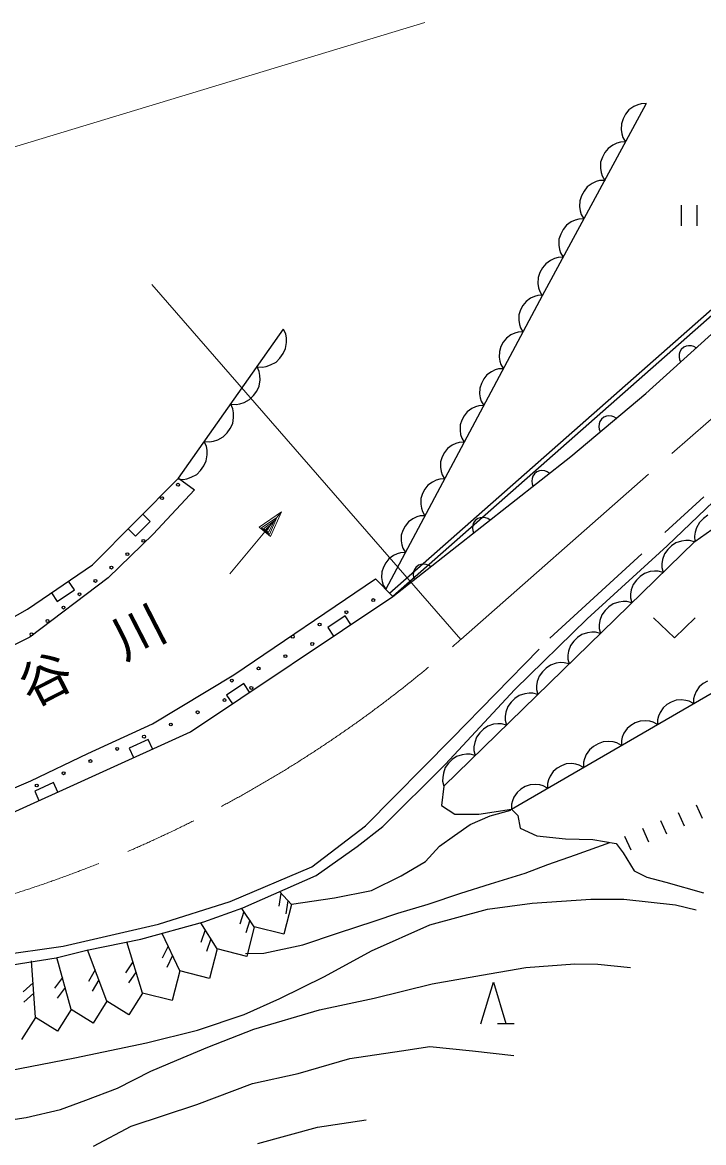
# Model space of a CAD drawing. Units: millimetres, scale not verified. Extents: x 40000 to 680000, y 20000 to 380000.
# Drawn here: x 486196 to 518884, y 268274 to 322071 of the extents above; entities that cross this region are included whole.
import ezdxf

# ---------------------------------------------------------------- set-up
doc = ezdxf.new("R2010")
doc.units = ezdxf.units.MM
doc.header["$LTSCALE"] = 1000
doc.linetypes.add('CHAIN', pattern=[18.5, 12, -1.5, 3.5, -1.5])
doc.linetypes.add('DASHED', pattern=[7.5, 6, -1.5])
for name, color, linetype, lineweight in [('M-BGD', 7, 'Continuous', 25), ('M-BMK', 2, 'CHAIN', 13), ('M-STR-HTXT', 7, 'Continuous', 13)]:
    doc.layers.add(name, color=color, linetype=linetype, lineweight=lineweight)
doc.styles.add('ＭＳ ゴシック', font='')
doc.styles.get('ＭＳ ゴシック').set_extended_font_data('MS Gothic')

msp = doc.modelspace()

# ---------------------------------------------------------------- linework, layer by layer
at = {"layer": 'M-BGD'}
for p, q in [((516120, 318149), (511144, 308942)), ((515531, 318030), (515300, 317868)), ((515721, 318117), (515531, 318030)), ((515892, 318168), (515721, 318117)), ((516137, 318179), (515892, 318168)), ((515023, 317444), (514940, 317203)), ((515143, 317666), (515023, 317444)), ((515300, 317868), (515143, 317666)), ((514940, 317203), (514931, 316921)), ((514931, 316921), (514962, 316713)), ((515138, 316332), (514894, 316321)), ((514962, 316713), (515013, 316543)), ((515013, 316543), (515138, 316332)), ((514145, 315819), (514025, 315597)), ((514301, 316020), (514145, 315819)), ((514532, 316182), (514301, 316020)), ((514723, 316270), (514532, 316182)), ((514894, 316321), (514723, 316270)), ((513942, 315355), (513933, 315074)), ((514025, 315597), (513942, 315355)), ((513933, 315074), (513964, 314866)), ((513964, 314866), (514015, 314695)), ((503815, 294661), (526158, 314382)), ((526308, 314208), (503976, 294496)), ((513303, 314173), (513146, 313971)), ((513533, 314335), (513303, 314173)), ((513724, 314423), (513533, 314335)), ((513895, 314474), (513724, 314423)), ((514140, 314485), (513895, 314474)), ((514015, 314695), (514140, 314485)), ((513026, 313750), (512943, 313508)), ((513146, 313971), (513026, 313750)), ((512943, 313508), (512934, 313226)), ((512934, 313226), (512965, 313019)), ((517808, 313298), (517808, 312298)), ((518568, 312298), (518568, 313298)), ((512726, 312575), (512535, 312487)), ((512896, 312626), (512726, 312575)), ((513141, 312637), (512896, 312626)), ((512965, 313019), (513016, 312848)), ((513016, 312848), (513141, 312637)), ((512147, 312124), (512028, 311902)), ((512304, 312326), (512147, 312124)), ((512535, 312487), (512304, 312326)), ((511945, 311661), (511936, 311379)), ((512028, 311902), (511945, 311661)), ((511936, 311379), (511967, 311171)), ((511967, 311171), (512018, 311001)), ((512018, 311001), (512142, 310790)), ((511306, 310478), (511149, 310277)), ((511536, 310640), (511306, 310478)), ((511727, 310728), (511536, 310640)), ((511898, 310779), (511727, 310728)), ((512142, 310790), (511898, 310779)), ((511029, 310055), (510946, 309813)), ((511149, 310277), (511029, 310055)), ((510946, 309813), (510937, 309532)), ((510937, 309532), (510968, 309324)), ((511144, 308942), (503631, 294851)), ((510582, 308824), (510363, 308668)), ((510763, 308909), (510582, 308824)), ((510925, 308958), (510763, 308909)), ((511158, 308970), (510925, 308958)), ((510968, 309324), (511019, 309153)), ((511019, 309153), (511144, 308942)), ((510102, 308264), (510024, 308033)), ((510215, 308475), (510102, 308264)), ((510363, 308668), (510215, 308475)), ((510024, 308033), (510017, 307765)), ((510017, 307765), (510048, 307567)), ((516108, 304254), (520196, 307949)), ((493680, 300183), (498726, 307336)), ((498830, 307101), (498726, 307336)), ((509984, 307193), (509822, 307144)), ((510217, 307205), (509984, 307193)), ((510048, 307567), (510097, 307405)), ((510097, 307405), (510217, 307205)), ((498824, 306405), (498868, 306697)), ((498862, 306917), (498830, 307101)), ((498868, 306697), (498862, 306917)), ((509274, 306711), (509161, 306499)), ((509422, 306904), (509274, 306711)), ((509641, 307059), (509422, 306904)), ((509822, 307144), (509641, 307059)), ((498555, 305949), (498707, 306164)), ((498707, 306164), (498824, 306405)), ((509083, 306268), (509076, 306000)), ((509161, 306499), (509083, 306268)), ((517715, 306138), (517708, 305997)), ((517749, 306249), (517715, 306138)), ((517811, 306360), (517749, 306249)), ((517930, 306467), (517811, 306360)), ((518046, 306518), (517930, 306467)), ((518160, 306540), (518046, 306518)), ((518301, 306533), (518160, 306540)), ((518413, 306499), (518301, 306533)), ((518523, 306437), (518413, 306499)), ((497898, 305551), (498107, 305619)), ((498107, 305619), (498367, 305758)), ((498367, 305758), (498555, 305949)), ((509076, 306000), (509107, 305802)), ((509107, 305802), (509156, 305640)), ((509156, 305640), (509277, 305440)), ((517708, 305997), (517730, 305882)), ((517730, 305882), (517781, 305766)), ((497458, 305538), (497714, 305519)), ((497562, 305303), (497458, 305538)), ((497593, 305119), (497562, 305303)), ((497600, 304900), (497593, 305119)), ((497714, 305519), (497898, 305551)), ((508481, 305139), (508333, 304946)), ((508700, 305294), (508481, 305139)), ((508881, 305379), (508700, 305294)), ((509044, 305428), (508881, 305379)), ((509277, 305440), (509044, 305428)), ((497439, 304367), (497555, 304608)), ((497555, 304608), (497600, 304900)), ((508143, 304503), (508136, 304235)), ((508220, 304734), (508143, 304503)), ((508333, 304946), (508220, 304734)), ((496839, 303821), (497099, 303961)), ((497099, 303961), (497287, 304151)), ((497287, 304151), (497439, 304367)), ((508136, 304235), (508166, 304038)), ((508166, 304038), (508216, 303875)), ((512508, 301231), (516108, 304254)), ((496190, 303740), (496446, 303721)), ((496293, 303506), (496190, 303740)), ((496325, 303322), (496293, 303506)), ((496446, 303721), (496629, 303753)), ((496629, 303753), (496839, 303821)), ((507759, 303529), (507540, 303374)), ((507940, 303614), (507759, 303529)), ((508103, 303663), (507940, 303614)), ((508336, 303675), (508103, 303663)), ((508216, 303875), (508336, 303675)), ((496287, 302810), (496331, 303102)), ((496331, 303102), (496325, 303322)), ((507279, 302969), (507202, 302739)), ((507392, 303181), (507279, 302969)), ((507540, 303374), (507392, 303181)), ((513911, 302905), (513873, 302795)), ((513977, 303013), (513911, 302905)), ((514099, 303116), (513977, 303013)), ((514217, 303162), (514099, 303116)), ((514332, 303181), (514217, 303162)), ((514473, 303168), (514332, 303181)), ((514583, 303130), (514473, 303168)), ((514691, 303064), (514583, 303130)), ((495831, 302163), (496019, 302353)), ((496019, 302353), (496171, 302569)), ((496171, 302569), (496287, 302810)), ((507202, 302739), (507195, 302470)), ((507195, 302470), (507225, 302273)), ((513873, 302795), (513860, 302654)), ((513860, 302654), (513879, 302539)), ((513879, 302539), (513925, 302421)), ((494921, 301943), (495177, 301924)), ((495025, 301708), (494921, 301943)), ((495177, 301924), (495361, 301956)), ((495361, 301956), (495571, 302023)), ((495571, 302023), (495831, 302163)), ((506999, 301849), (506818, 301764)), ((507162, 301899), (506999, 301849)), ((507395, 301910), (507162, 301899)), ((507225, 302273), (507275, 302110)), ((507275, 302110), (507395, 301910)), ((495019, 301012), (495063, 301304)), ((495057, 301524), (495025, 301708)), ((495063, 301304), (495057, 301524)), ((506451, 301416), (506338, 301204)), ((506600, 301609), (506451, 301416)), ((506818, 301764), (506600, 301609)), ((494750, 300556), (494903, 300771)), ((494903, 300771), (495019, 301012)), ((503976, 294496), (512508, 301231)), ((506261, 300974), (506254, 300705)), ((506338, 301204), (506261, 300974)), ((494093, 300158), (494302, 300226)), ((494302, 300226), (494562, 300365)), ((494562, 300365), (494750, 300556)), ((506254, 300705), (506284, 300508)), ((506284, 300508), (506334, 300345)), ((506334, 300345), (506454, 300145)), ((510694, 300283), (510652, 300174)), ((510763, 300389), (510694, 300283)), ((510889, 300488), (510763, 300389)), ((511008, 300531), (510889, 300488)), ((511123, 300546), (511008, 300531)), ((511264, 300529), (511123, 300546)), ((511373, 300488), (511264, 300529)), ((511479, 300419), (511373, 300488)), ((489561, 296023), (493680, 300183)), ((493653, 300145), (493909, 300126)), ((493680, 300183), (494457, 299619)), ((493909, 300126), (494093, 300158)), ((505510, 299651), (505398, 299439)), ((505659, 299844), (505510, 299651)), ((505877, 299999), (505659, 299844)), ((506059, 300084), (505877, 299999)), ((506221, 300134), (506059, 300084)), ((506454, 300145), (506221, 300134)), ((510652, 300174), (510636, 300034)), ((510636, 300034), (510651, 299918)), ((510651, 299918), (510694, 299799)), ((517129, 296933), (520461, 300122)), ((518467, 297148), (522128, 299743)), ((494457, 299619), (492477, 297499)), ((505320, 299209), (505313, 298941)), ((505398, 299439), (505320, 299209)), ((505313, 298941), (505344, 298743)), ((505344, 298743), (505393, 298581)), ((505393, 298581), (505513, 298381)), ((491624, 297396), (492328, 298106)), ((492328, 298106), (491972, 298458)), ((504718, 298079), (504570, 297886)), ((504937, 298235), (504718, 298079)), ((505118, 298319), (504937, 298235)), ((505280, 298369), (505118, 298319)), ((505513, 298381), (505280, 298369)), ((507850, 298038), (507808, 297929)), ((507919, 298144), (507850, 298038)), ((508045, 298243), (507919, 298144)), ((508164, 298286), (508045, 298243)), ((508279, 298301), (508164, 298286)), ((508420, 298284), (508279, 298301)), ((508529, 298243), (508420, 298284)), ((508635, 298174), (508529, 298243)), ((518685, 298057), (518546, 297797)), ((518875, 298246), (518685, 298057)), ((519090, 298399), (518875, 298246)), ((492477, 297499), (490305, 295399)), ((491269, 297748), (491624, 297396)), ((504457, 297675), (504379, 297444)), ((504570, 297886), (504457, 297675)), ((507808, 297929), (507792, 297789)), ((507792, 297789), (507807, 297673)), ((507807, 297673), (507850, 297554)), ((518479, 297588), (518447, 297404)), ((518546, 297797), (518479, 297588)), ((504379, 297444), (504372, 297176)), ((504372, 297176), (504403, 296978)), ((504403, 296978), (504452, 296816)), ((506417, 285393), (518467, 297148)), ((517551, 297076), (517342, 296930)), ((517820, 297162), (517551, 297076)), ((518028, 297189), (517820, 297162)), ((518206, 297187), (518028, 297189)), ((518443, 297124), (518206, 297187)), ((518447, 297404), (518467, 297148)), ((503996, 296470), (503777, 296314)), ((504177, 296554), (503996, 296470)), ((504339, 296604), (504177, 296554)), ((504572, 296616), (504339, 296604)), ((504452, 296816), (504572, 296616)), ((513303, 293435), (517129, 296933)), ((517010, 296548), (516918, 296282)), ((517161, 296754), (517010, 296548)), ((517342, 296930), (517161, 296754)), ((486434, 293885), (489561, 296023)), ((503516, 295910), (503438, 295679)), ((503629, 296121), (503516, 295910)), ((503777, 296314), (503629, 296121)), ((505075, 295899), (505006, 295793)), ((505200, 295998), (505075, 295899)), ((505319, 296041), (505200, 295998)), ((505435, 296056), (505319, 296041)), ((505576, 296039), (505435, 296056)), ((505685, 295998), (505576, 296039)), ((505790, 295928), (505685, 295998)), ((516885, 296074), (516883, 295896)), ((516883, 295896), (516940, 295658)), ((516918, 296282), (516885, 296074)), ((490305, 295399), (486546, 292540)), ((496341, 290740), (503144, 295352)), ((503144, 295352), (503976, 294496)), ((503438, 295679), (503431, 295411)), ((503431, 295411), (503462, 295213)), ((504964, 295684), (504948, 295544)), ((504948, 295544), (504963, 295428)), ((504963, 295428), (505005, 295309)), ((505006, 295793), (504964, 295684)), ((509660, 284288), (528882, 295436)), ((515838, 295464), (515658, 295288)), ((516048, 295610), (515838, 295464)), ((516316, 295695), (516048, 295610)), ((516525, 295722), (516316, 295695)), ((516703, 295720), (516525, 295722)), ((516940, 295658), (516703, 295720)), ((487867, 294259), (488693, 294823)), ((488693, 294823), (488411, 295236)), ((503462, 295213), (503511, 295051)), ((503511, 295051), (503631, 294851)), ((515415, 294816), (515382, 294608)), ((515507, 295082), (515415, 294816)), ((515658, 295288), (515507, 295082)), ((487585, 294672), (487867, 294259)), ((494255, 288003), (503976, 294496)), ((515382, 294608), (515380, 294430)), ((515380, 294430), (515437, 294192)), ((484031, 292549), (486434, 293885)), ((514155, 293821), (514004, 293615)), ((514335, 293997), (514155, 293821)), ((514545, 294143), (514335, 293997)), ((514813, 294229), (514545, 294143)), ((515022, 294256), (514813, 294229)), ((515200, 294254), (515022, 294256)), ((515437, 294192), (515200, 294254)), ((501684, 293566), (500852, 293011)), ((501962, 293151), (501684, 293566)), ((509821, 290040), (513303, 293435)), ((513911, 293349), (513879, 293142)), ((514004, 293615), (513911, 293349)), ((516486, 293469), (517486, 292509)), ((517486, 292509), (518486, 293470)), ((500852, 293011), (501130, 292595)), ((513042, 292677), (512832, 292531)), ((513310, 292763), (513042, 292677)), ((513518, 292790), (513310, 292763)), ((513697, 292787), (513518, 292790)), ((513933, 292725), (513697, 292787)), ((513879, 293142), (513877, 292963)), ((513877, 292963), (513933, 292725)), ((486546, 292540), (483328, 290953)), ((512501, 292149), (512408, 291883)), ((512652, 292355), (512501, 292149)), ((512832, 292531), (512652, 292355)), ((512376, 291675), (512374, 291497)), ((512408, 291883), (512376, 291675)), ((511329, 291064), (511148, 290888)), ((511539, 291210), (511329, 291064)), ((511807, 291296), (511539, 291210)), ((512015, 291323), (511807, 291296)), ((512193, 291321), (512015, 291323)), ((512430, 291259), (512193, 291321)), ((512374, 291497), (512430, 291259)), ((492436, 288381), (496341, 290740)), ((510997, 290682), (510905, 290416)), ((511148, 290888), (510997, 290682)), ((496824, 290320), (495992, 289764)), ((497101, 289904), (496824, 290320)), ((506483, 286425), (509821, 290040)), ((510873, 290209), (510870, 290031)), ((510870, 290031), (510927, 289792)), ((510905, 290416), (510873, 290209)), ((518670, 290161), (518523, 289936)), ((518858, 290316), (518670, 290161)), ((519065, 290436), (518858, 290316)), ((495992, 289764), (496270, 289349)), ((509826, 289598), (509645, 289422)), ((510035, 289744), (509826, 289598)), ((510304, 289830), (510035, 289744)), ((510512, 289857), (510304, 289830)), ((510690, 289855), (510512, 289857)), ((510927, 289792), (510690, 289855)), ((517335, 289433), (517128, 289312)), ((517563, 289518), (517335, 289433)), ((517831, 289535), (517563, 289518)), ((518029, 289512), (517831, 289535)), ((518193, 289468), (518029, 289512)), ((518397, 289355), (518193, 289468)), ((518401, 289588), (518397, 289355)), ((518444, 289752), (518401, 289588)), ((518523, 289936), (518444, 289752)), ((509402, 288950), (509369, 288742)), ((509494, 289216), (509402, 288950)), ((509645, 289422), (509494, 289216)), ((516793, 288933), (516714, 288749)), ((516940, 289157), (516793, 288933)), ((517128, 289312), (516940, 289157)), ((489336, 286964), (492436, 288381)), ((508800, 288363), (508532, 288277)), ((509009, 288390), (508800, 288363)), ((509187, 288388), (509009, 288390)), ((509424, 288326), (509187, 288388)), ((509369, 288742), (509367, 288564)), ((509367, 288564), (509424, 288326)), ((515605, 288429), (515397, 288309)), ((515833, 288515), (515605, 288429)), ((516101, 288532), (515833, 288515)), ((516299, 288508), (516101, 288532)), ((516463, 288465), (516299, 288508)), ((516667, 288352), (516463, 288465)), ((516671, 288585), (516667, 288352)), ((516714, 288749), (516671, 288585)), ((485178, 283871), (494255, 288003)), ((508142, 287956), (507991, 287750)), ((508322, 288132), (508142, 287956)), ((508532, 288277), (508322, 288132)), ((515062, 287930), (514984, 287746)), ((515210, 288154), (515062, 287930)), ((515397, 288309), (515210, 288154)), ((492234, 287632), (491324, 287218)), ((492441, 287177), (492234, 287632)), ((507866, 287276), (507864, 287098)), ((507899, 287483), (507866, 287276)), ((507991, 287750), (507899, 287483)), ((513604, 287303), (513407, 287141)), ((513822, 287430), (513604, 287303)), ((514061, 287520), (513822, 287430)), ((514342, 287537), (514061, 287520)), ((514551, 287513), (514342, 287537)), ((514723, 287467), (514551, 287513)), ((514937, 287348), (514723, 287467)), ((514941, 287582), (514937, 287348)), ((514984, 287746), (514941, 287582)), ((486602, 285644), (489336, 286964)), ((491324, 287218), (491531, 286763)), ((507029, 286811), (506819, 286665)), ((507297, 286897), (507029, 286811)), ((507506, 286924), (507297, 286897)), ((507684, 286922), (507506, 286924)), ((507921, 286859), (507684, 286922)), ((507864, 287098), (507921, 286859)), ((513252, 286905), (513170, 286712)), ((513407, 287141), (513252, 286905)), ((503490, 283450), (506483, 286425)), ((506488, 286283), (506395, 286017)), ((506639, 286489), (506488, 286283)), ((506819, 286665), (506639, 286489)), ((511851, 286252), (511663, 286097)), ((512058, 286372), (511851, 286252)), ((512286, 286458), (512058, 286372)), ((512554, 286475), (512286, 286458)), ((512752, 286451), (512554, 286475)), ((512916, 286408), (512752, 286451)), ((513121, 286295), (512916, 286408)), ((513124, 286540), (513121, 286295)), ((513170, 286712), (513124, 286540)), ((506363, 285809), (506361, 285631)), ((506395, 286017), (506363, 285809)), ((511438, 285689), (511394, 285525)), ((511516, 285873), (511438, 285689)), ((511663, 286097), (511516, 285873)), ((484711, 284837), (486602, 285644)), ((487695, 285566), (486785, 285152)), ((486785, 285152), (486992, 284697)), ((487903, 285111), (487695, 285566)), ((506417, 285393), (506302, 284471)), ((506361, 285631), (506417, 285393)), ((510121, 285249), (509933, 285094)), ((510328, 285369), (510121, 285249)), ((510556, 285455), (510328, 285369)), ((510824, 285471), (510556, 285455)), ((511022, 285448), (510824, 285471)), ((511186, 285404), (511022, 285448)), ((511390, 285291), (511186, 285404)), ((511394, 285525), (511390, 285291)), ((509707, 284685), (509664, 284521)), ((509786, 284869), (509707, 284685)), ((509933, 285094), (509786, 284869)), ((506302, 284471), (506943, 284044)), ((508103, 284044), (509660, 284288)), ((508636, 283971), (509637, 284240)), ((509664, 284521), (509660, 284288)), ((509660, 284288), (509964, 283984)), ((517970, 283464), (517683, 284106)), ((518824, 283846), (518540, 284480)), ((506927, 283018), (507684, 283556)), ((506943, 284044), (508103, 284044)), ((507684, 283556), (508636, 283971)), ((509964, 283984), (510087, 283374)), ((517115, 283082), (516825, 283731)), ((502256, 282497), (503490, 283450)), ((506219, 282505), (506927, 283018)), ((510087, 283374), (510880, 283008)), ((510880, 283008), (512254, 282856)), ((515407, 282318), (515110, 282981)), ((516261, 282700), (515968, 283356)), ((500288, 281105), (502256, 282497)), ((505536, 281772), (506219, 282505)), ((512254, 282856), (513566, 282826)), ((512738, 282093), (514379, 282694)), ((513566, 282826), (514695, 282643)), ((514695, 282643), (515031, 282186)), ((511411, 281622), (512738, 282093)), ((515031, 282186), (515551, 281331)), ((504364, 281088), (505536, 281772)), ((510318, 281211), (511411, 281622)), ((496768, 279541), (500288, 281105)), ((502948, 280380), (504364, 281088)), ((508658, 280703), (510318, 281211)), ((515551, 281331), (516161, 281026)), ((516161, 281026), (517077, 280783)), ((499106, 279702), (498535, 280326)), ((501166, 280037), (502948, 280380)), ((507232, 280253), (508658, 280703)), ((517077, 280783), (518878, 280265)), ((498598, 280258), (498498, 279625)), ((498935, 279889), (498836, 279256)), ((499115, 279719), (501166, 280037)), ((505670, 279725), (507232, 280253)), ((508518, 279490), (510664, 279777)), ((510664, 279777), (513477, 279969)), ((513477, 279969), (515051, 279970)), ((515051, 279970), (517531, 279685)), ((494907, 278869), (496768, 279541)), ((496823, 279372), (496635, 278760)), ((497321, 278641), (496720, 279524)), ((499106, 279702), (498744, 278279)), ((503131, 278923), (504205, 279295)), ((504205, 279295), (505670, 279725)), ((505753, 278726), (508518, 279490)), ((517531, 279685), (518532, 279447)), ((491886, 278043), (494907, 278869)), ((495536, 277579), (494753, 278827)), ((497105, 278959), (496916, 278347)), ((501315, 278336), (503131, 278923)), ((502940, 277485), (505753, 278726)), ((493751, 276518), (492900, 278320)), ((494968, 278485), (494757, 277880)), ((497321, 278641), (496959, 277218)), ((498744, 278279), (497321, 278641)), ((499655, 277769), (501315, 278336)), ((489292, 277523), (491886, 278043)), ((491966, 275457), (491208, 277908)), ((493191, 277704), (492910, 277128)), ((495233, 278061), (495023, 277457)), ((497780, 277378), (499655, 277769)), ((481885, 276193), (487817, 277148)), ((487817, 277148), (489292, 277523)), ((488536, 274674), (487853, 277157)), ((490251, 275065), (489326, 277530)), ((493405, 277252), (493123, 276676)), ((495536, 277579), (495174, 276156)), ((496959, 277218), (495536, 277579)), ((496901, 277358), (497780, 277378)), ((500699, 276244), (502940, 277485)), ((486821, 274283), (486631, 277009)), ((489690, 276567), (489362, 276017)), ((491498, 276959), (491140, 276428)), ((493751, 276518), (493389, 275095)), ((495174, 276156), (493751, 276518)), ((508233, 276315), (510357, 276683)), ((510357, 276683), (512701, 276854)), ((512701, 276854), (513816, 276843)), ((513816, 276843), (515372, 276691)), ((488115, 276207), (487739, 275689)), ((489865, 276098), (489537, 275549)), ((491647, 276482), (491289, 275951)), ((498554, 275194), (500699, 276244)), ((505865, 275899), (508233, 276315)), ((508197, 273986), (508796, 275987)), ((508796, 275987), (509397, 273987)), ((486705, 275945), (486234, 275511)), ((486740, 275446), (486269, 275012)), ((488247, 275725), (487871, 275207)), ((491966, 275457), (491304, 274404)), ((493389, 275095), (491966, 275457)), ((503082, 275214), (505865, 275899)), ((490251, 275065), (489589, 274012)), ((491304, 274404), (490251, 275065)), ((496837, 274431), (498554, 275194)), ((500445, 274652), (503082, 275214)), ((488536, 274674), (487874, 273621)), ((489589, 274012), (488536, 274674)), ((494596, 273667), (496837, 274431)), ((497296, 273723), (500445, 274652)), ((486821, 274283), (486159, 273229)), ((487874, 273621), (486821, 274283)), ((508997, 273987), (509797, 273987)), ((492149, 273071), (494596, 273667)), ((495097, 272851), (497296, 273723)), ((488716, 272345), (492149, 273071)), ((493608, 272240), (495097, 272851)), ((504384, 272689), (505754, 272890)), ((505754, 272890), (507799, 272677)), ((484749, 271580), (488716, 272345)), ((492363, 271702), (493608, 272240)), ((499426, 271590), (501905, 272306)), ((501905, 272306), (504384, 272689)), ((507799, 272677), (509782, 272465)), ((490752, 270896), (492363, 271702)), ((497232, 271112), (499426, 271590)), ((489238, 270309), (490752, 270896)), ((494562, 270109), (497232, 271112)), ((488018, 269869), (489238, 270309)), ((491415, 269059), (494562, 270109)), ((486382, 269478), (488018, 269869)), ((484600, 269208), (486382, 269478)), ((489604, 268104), (491415, 269059)), ((497499, 268236), (500360, 269012)), ((500360, 269012), (502685, 269370))]:
    msp.add_line(p, q, dxfattribs=at)
at = {"layer": 'M-BGD', "linetype": 'DASHED'}
for p, q in [((511501, 292493), (518889, 299283)), ((506798, 287680), (511501, 292493)), ((502652, 283481), (506798, 287680)), ((500077, 281525), (502652, 283481)), ((496168, 279855), (500077, 281525)), ((492725, 278765), (496168, 279855)), ((488148, 277714), (492725, 278765)), ((484190, 277140), (488148, 277714))]:
    msp.add_line(p, q, dxfattribs=at)
at = {"layer": 'M-BGD'}
for centre in [(493663, 299866), (492895, 299224), (492003, 297174), (491235, 296533), (490468, 295891), (489701, 295250), (488934, 294608), (503030, 294329), (488167, 293967), (501743, 293743), (487400, 293325), (500456, 293157), (486633, 292684), (499168, 292571), (500105, 292220), (498818, 291634), (497531, 291048), (496244, 290462), (497180, 290112), (495893, 289526), (494606, 288940), (493319, 288354), (492032, 287768), (490745, 287182), (489458, 286596), (488170, 286010), (486883, 285424)]:
    msp.add_circle(centre, 70, dxfattribs=at)
at = {"layer": 'M-BMK'}
msp.add_line((507234, 292443), (534307, 316273), dxfattribs=at)
msp.add_arc((467973, 336413), 58947, 280.13427, 311.76116, dxfattribs=at)
at = {"layer": 'M-STR-HTXT'}
for p, q in [((449535, 305085), (505512, 322071)), ((507234, 292443), (492400, 309489)), ((498630, 298561), (496152, 295584)), ((497561, 297824), (498630, 298561)), ((497670, 297799), (498406, 298292)), ((497779, 297773), (498278, 298138)), ((498278, 298138), (498009, 297581)), ((498406, 298292), (498054, 297479)), ((498630, 298561), (498099, 297376)), ((498099, 297376), (497561, 297824)), ((498054, 297479), (497670, 297799)), ((498009, 297581), (497779, 297773)), ((497888, 297748), (498086, 297908)), ((497964, 297684), (497888, 297748)), ((498086, 297908), (497964, 297684))]:
    msp.add_line(p, q, dxfattribs=at)

# ---------------------------------------------------------------- texts
at = {"layer": 'M-BGD', "insert": (482258, 286677), "char_height": 1833, "attachment_point": 7, "rotation": 27.125, "style": 'ＭＳ ゴシック'}
msp.add_mtext('\\T2;府谷川', dxfattribs=at)

doc.saveas('drawing.dxf')
